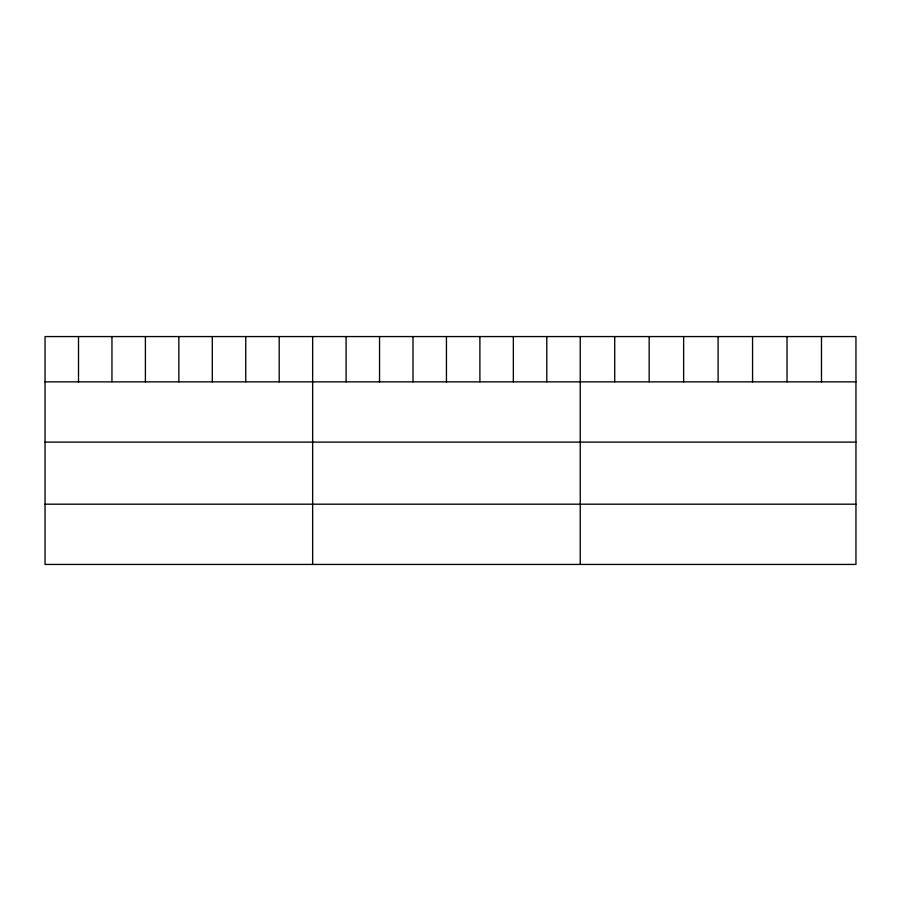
<?xml version="1.0" encoding="UTF-8"?>
<svg xmlns="http://www.w3.org/2000/svg" width="901" height="901" viewBox="0 0 901 901"><rect width="100%" height="100%" fill="white"/><g stroke="black" fill="none" stroke-linecap="round" stroke-linejoin="round"><path stroke-width="1.35" d="M855.95 381.855L855.95 564.431L45.05 564.431L45.05 336.569L855.95 336.569L855.95 381.855L45.05 381.855M45.05 442.109L855.95 442.109M45.05 504.188L855.95 504.188M821.487 336.569L821.487 381.855M787.023 336.569L787.023 381.855M752.56 336.569L752.56 381.855M718.097 336.569L718.097 381.855M683.634 336.569L683.634 381.855M649.17 336.569L649.17 381.855M614.707 336.569L614.707 381.855M580.244 336.569L580.244 564.431M546.794 336.569L546.794 381.855M513.345 336.569L513.345 381.855M479.895 336.569L479.895 381.855M446.445 336.569L446.445 381.855M412.996 336.569L412.996 381.855M379.546 336.569L379.546 381.855M346.097 336.569L346.097 381.855M312.647 336.569L312.647 564.431M279.197 336.569L279.197 381.855M245.748 336.569L245.748 381.855M212.298 336.569L212.298 381.855M178.849 336.569L178.849 381.855M145.399 336.569L145.399 381.855M111.949 336.569L111.949 381.855M78.5 336.569L78.5 381.855"/></g></svg>
